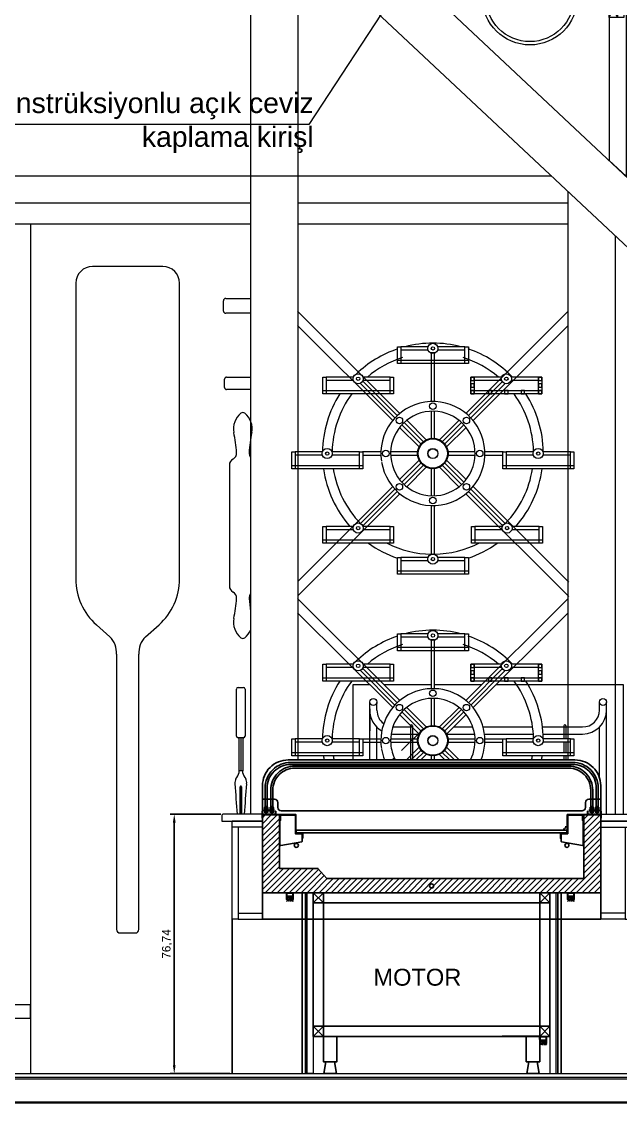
# Model space of a CAD drawing. Header units: millimetres. Extents: x 54215 to 67697, y 23496 to 56611.
# Drawn here: x 56913.7 to 57090.7, y 37470.5 to 37790.2 of the extents above; entities that cross this region are included whole.
import ezdxf

# ---------------------------------------------------------------- set-up
doc = ezdxf.new("R2010")
doc.units = ezdxf.units.MM
doc.linetypes.add('CENTER', pattern=[2, 1.25, -0.25, 0.25, -0.25])
doc.linetypes.add('DASHED', pattern=[19.05, 12.7, -6.35])
doc.layers.add('0 rölöve', color=7, linetype='Continuous', true_color=0xf1380e)
for name, color, linetype, lineweight in [('b_görünüş', 44, 'Continuous', 25), ('Layer1', 7, 'Continuous', 35), ('no3_ahsap gorunus on ince', 32, 'Continuous', 13), ('no3_duvar kaplama', 8, 'Continuous', 0), ('no3_duvar mevcut', 4, 'Continuous', 35), ('no3_döşeme kaplama', 8, 'Continuous', 0), ('no3_döşeme kaplama trimli', 8, 'Continuous', 0), ('no3_kutu profil gorunus', 8, 'Continuous', 0), ('no3_kutuprofil kesit', 74, 'Continuous', 18), ('no3_mermer kesit', 21, 'Continuous', 20), ('no3_paslanmaz gorunus on', 163, 'Continuous', 15), ('no3_tefriş arka ince', 65, 'Continuous', 13), ('no3_yazı duvar', 152, 'Continuous', 0), ('no3_ölçü detay', 252, 'Continuous', 0), ('çizgi', 7, 'Continuous', 30)]:
    doc.layers.add(name, color=color, linetype=linetype, lineweight=lineweight)
doc.layers.add('no3_ahsap kesit on', color=7, linetype='Continuous', lineweight=20, true_color=0xfca103)
doc.layers.add('no3_tefriş ön ince', color=7, linetype='Continuous', lineweight=18, true_color=0x8c1aff)
doc.styles.get("Standard").update_dxf_attribs({"font": 'arial.ttf'})
doc.dimstyles.new('ISO-25', dxfattribs={"dimtxt": 2.5, "dimasz": 2.5, "dimexe": 1.25, "dimexo": 0.625, "dimtad": 1, "dimtxsty": 'Standard', "dimcen": 2.5, "dimadec": 0, "dimazin": 0, "dimtfac": 1, "dimtmove": 0, "dimatfit": 3, "dimfxl": 1, "dimarcsym": 0})
pattern_1 = [(45, (30786.46157, -13411.90448), (0.0561266008, -0.0561266008), [])]

# ---------------------------------------------------------------- blocks, each defined once
blk = doc.blocks.new('MAKARA ON')
at = {"color": 4}
for p, q in [((-0.3, 0), (0.3, 0)), ((-0.5, -0.7), (-0.5, -0.2)), ((-0.5, -1.45), (-0.5, -1.2)), ((-0.4, -1.45), (-0.5, -1.45)), ((-0.4, -0.78), (-0.4, -0.2)), ((-0.4, -1.45), (-0.4, -1.13)), ((-0.3, -0.1), (0.3, -0.1)), ((0.4, -0.2), (0.4, -0.78)), ((0.4, -1.13), (0.4, -1.45)), ((0.5, -1.45), (0.4, -1.45)), ((0.5, -0.2), (0.5, -0.78)), ((0.5, -1.13), (0.5, -1.45))]:
    blk.add_line(p, q, dxfattribs=at)
at = {"color": 9, "linetype": 'CENTER', "ltscale": 0.2}
blk.add_line((-0.61, -0.95), (0.65, -0.95), dxfattribs=at)
at = {"color": 4}
for centre, radius, start, end in [((-0.3, -0.2), 0.2, 90, 180), ((-0.3, -0.2), 0.1, 90, 180), ((0.3, -0.2), 0.2, 0, 90), ((0.3, -0.2), 0.1, 0, 90)]:
    blk.add_arc(centre, radius, start, end, dxfattribs=at)
at = {"layer": 'Layer1', "color": 3}
for p, q in [((-0.55, -0.7), (-0.55, -1.2)), ((-0.5, -0.7), (-0.55, -0.7)), ((-0.5, -1.2), (-0.55, -1.2)), ((-0.5, -0.7), (-0.5, -1.2)), ((-0.3, -0.78), (-0.5, -0.78)), ((-0.3, -1.13), (-0.5, -1.13)), ((-0.3, -1.68), (-0.3, -0.23)), ((-0.3, -0.23), (-0.18, -0.23)), ((-0.18, -1.68), (-0.3, -1.68)), ((-0.18, -0.23), (-0.18, -1.68)), ((0.18, -0.23), (0.18, -1.68)), ((0.18, -0.23), (0.3, -0.23)), ((0.3, -1.68), (0.18, -1.68)), ((0.3, -0.23), (0.3, -1.68)), ((0.3, -0.78), (0.55, -0.78)), ((0.3, -1.13), (0.55, -1.13)), ((0.55, -0.78), (0.55, -1.13))]:
    blk.add_line(p, q, dxfattribs=at)
for centre, start, end in [((0, -0.21), 186.0256, 353.9744), ((0, -1.69), 6.0256, 173.9744)]:
    blk.add_arc(centre, 0.181, start, end, dxfattribs=at)
blk = doc.blocks.new('LED')
h = blk.add_hatch()
h.set_pattern_fill('ANSI31', color=256, scale=0.025, angle=90, style=0)
h.set_pattern_definition(pattern_1)
h.paths.add_polyline_path([(29349.7, -13311.88), (29349.7, -13313.23), (29349.55, -13313.23), (29349.55, -13313.38), (29349.7, -13313.38), (29349.7, -13313.58), (29349.55, -13313.58), (29349.55, -13313.73), (29349.85, -13313.73), (29349.85, -13311.73), (29347.85, -13311.73), (29347.85, -13313.73), (29348.15, -13313.73), (29348.15, -13313.58), (29348, -13313.58), (29348, -13313.38), (29348.15, -13313.38), (29348.15, -13313.23), (29348, -13313.23), (29348, -13311.88)])
h = blk.add_hatch()
h.set_pattern_fill('ANSI31', color=256, scale=0.025, angle=90, style=0)
h.set_pattern_definition(pattern_1)
h.paths.add_polyline_path([(29349.7, -13312.78), (29348, -13312.78), (29348, -13312.93), (29349.7, -13312.93)])
h = blk.add_hatch(color=256)
h.paths.add_polyline_path([(29348.25, -13312.93), (29348.25, -13313.13), (29349.45, -13313.13), (29349.45, -13312.93)])
h.paths.add_polyline_path([(29348.55, -13313.13), (29348.55, -13313.33), (29348.85, -13313.33), (29349.15, -13313.33), (29349.15, -13313.13)])
for p, q in [((29348.59, -13313.4), (29347.89, -13314.3)), ((29348.25, -13313.13), (29349.45, -13313.13)), ((29348.91, -13313.43), (29349.26, -13314.3)), ((29349, -13313.41), (29349.81, -13314.3))]:
    blk.add_line(p, q)
at = {"ltscale": 0.5}
blk.add_line((29348.77, -13313.4), (29348.53, -13314.3), dxfattribs=at)
blk.add_lwpolyline([(29348.15, -13313.58), (29348.15, -13313.73), (29347.85, -13313.73), (29347.85, -13311.73), (29349.85, -13311.73), (29349.85, -13313.73), (29349.55, -13313.73), (29349.55, -13313.58), (29349.7, -13313.58), (29349.7, -13313.38), (29349.55, -13313.38), (29349.55, -13313.23), (29349.7, -13313.23), (29349.7, -13312.93), (29348, -13312.93), (29348, -13313.23), (29348.15, -13313.23), (29348.15, -13313.38), (29348, -13313.38), (29348, -13313.58), (29348.15, -13313.58), (29348.15, -13313.58), (29348, -13313.58), (29348, -13313.38), (29348.15, -13313.38), (29348.15, -13313.23), (29348, -13313.23), (29348, -13312.93), (29348, -13312.78), (29349.7, -13312.78), (29349.7, -13312.93), (29349.7, -13311.88), (29348, -13311.88), (29348, -13312.78)])
blk = doc.blocks.new('ÜS TÜNEL SAÇ')
at = {"color": 6}
blk.add_lwpolyline([(4796.8, 2742.7), (4795.8, 2742.7), (4794.8, 2740.7), (4794.8, 2670.7), (4795.2, 2670.1, 0.331794), (4797.3, 2669), (4859.6, 2679.9, 0.228859), (4860.3, 2681.5), (4860.3, 2701.7, 0.414214), (4858.3, 2703.7), (4840.8, 2703.7), (4840.8, 2756.7)], format="xyb", dxfattribs=at)
at = {"layer": 'çizgi', "color": 6, "lineweight": 25}
blk.add_lwpolyline([(4840.8, 2756.7, 0.414214), (4838.8, 2758.7), (4798.8, 2758.7, 0.414214), (4796.8, 2756.7), (4796.8, 2742.7)], format="xyb", dxfattribs=at)
blk = doc.blocks.new('usddddsgrt')
at = {"ltscale": 0.5}
h = blk.add_hatch(dxfattribs=at)
h.set_pattern_fill('ANSI31', color=3, scale=10)
h.set_pattern_definition([(45, (2442.3023, 4536.3992), (-0.8838835, 0.8838835), [])])
h.paths.add_polyline_path([(1679.46, 4607.09), (1579.46, 4607.09), (1579.46, 4630.09), (1584.46, 4630.09), (1584.46, 4614.29), (1595.86, 4614.29), (1598.46, 4611.29), (1674.46, 4611.29), (1674.46, 4630.09), (1679.46, 4630.09)])
at = {"color": 4, "ltscale": 0.5}
for p, q in [((1580.29, 4632.55), (1580.79, 4632.55)), ((1678.24, 4632.55), (1678.74, 4632.55))]:
    blk.add_line(p, q, dxfattribs=at)
for p, q in [((1591.16, 4607.09), (1591.16, 4553.55)), ((1592.16, 4607.09), (1592.16, 4553.55)), ((1666.26, 4607.09), (1666.76, 4607.09)), ((1666.76, 4607.09), (1666.76, 4553.55)), ((1667.76, 4607.09), (1667.76, 4553.55))]:
    blk.add_line(p, q)
at = {"ltscale": 0.5}
for p, q in [((1597.46, 4607.09), (1594.46, 4604.09)), ((1594.46, 4607.09), (1597.46, 4604.09)), ((1659.46, 4607.09), (1599.46, 4607.09)), ((1659.46, 4607.09), (1599.46, 4607.09)), ((1661.46, 4607.09), (1664.46, 4604.09)), ((1664.46, 4607.09), (1661.46, 4604.09)), ((1597.46, 4564.55), (1594.46, 4567.55)), ((1594.46, 4564.55), (1597.46, 4567.55)), ((1661.46, 4564.55), (1664.46, 4567.55)), ((1664.46, 4564.55), (1661.46, 4567.55)), ((1659.46, 4564.55), (1599.46, 4564.55))]:
    blk.add_line(p, q, dxfattribs=at)
at = {"color": 4, "ltscale": 0.5}
for points in [[(1597.44, 4599.25), (1579.46, 4599.25), (1579.46, 4638.77, -0.414214), (1587.06, 4646.37), (1671.86, 4646.37, -0.414214), (1679.46, 4638.77), (1679.46, 4599.25), (1597.44, 4599.25)], [(1580.84, 4638.05, -0.414214), (1587.84, 4645.05), (1671.14, 4645.05, -0.414214), (1678.14, 4638.05), (1678.14, 4632.55), (1678.74, 4632.55), (1678.74, 4638.05, 0.414214), (1671.14, 4645.65), (1587.84, 4645.65, 0.414214), (1580.24, 4638.05)], [(1679.46, 4634.75), (1675.94, 4634.75, 0.414214), (1674.94, 4633.75), (1674.94, 4632.29, -0.414214), (1673.94, 4631.29), (1584.98, 4631.29, -0.414214), (1583.98, 4632.29), (1583.98, 4633.75, 0.414214), (1582.98, 4634.75), (1579.46, 4634.75)]]:
    blk.add_lwpolyline(points, format="xyb", dxfattribs=at)
blk.add_lwpolyline([(1677.1, 4632.55), (1676.5, 4632.55), (1676.5, 4637.45, 0.414214), (1670, 4643.95), (1588.98, 4643.95, 0.414214), (1582.48, 4637.45), (1582.48, 4632.55), (1581.88, 4632.55), (1581.88, 4637.45, -0.414214), (1588.98, 4644.55), (1670, 4644.55, -0.414214), (1677.1, 4637.45)], format="xyb", close=True, dxfattribs=at)
blk.add_lwpolyline([(1580.24, 4638.05), (1580.24, 4632.55), (1580.84, 4632.55), (1580.84, 4638.05)], dxfattribs=at)
at = {"color": 1, "ltscale": 0.5}
for points in [[(1583.36, 4631.19), (1583.36, 4630.19), (1579.36, 4630.19), (1579.36, 4631.19), (1579.46, 4631.19), (1579.46, 4630.29), (1583.26, 4630.29), (1583.26, 4631.19)], [(1675.56, 4631.19), (1675.56, 4630.19), (1679.56, 4630.19), (1679.56, 4631.19), (1679.46, 4631.19), (1679.46, 4630.29), (1675.66, 4630.29), (1675.66, 4631.19)]]:
    blk.add_lwpolyline(points, close=True, dxfattribs=at)
at = {"color": 1}
for points in [[(1584.46, 4629.09), (1584.46, 4630.09), (1579.46, 4630.09), (1579.46, 4629.09), (1579.36, 4629.09), (1579.36, 4630.19), (1584.56, 4630.19), (1584.56, 4629.09)], [(1674.46, 4629.09), (1674.46, 4630.09), (1679.46, 4630.09), (1679.46, 4629.09), (1679.56, 4629.09), (1679.56, 4630.19), (1674.36, 4630.19), (1674.36, 4629.09)]]:
    blk.add_lwpolyline(points, close=True, dxfattribs=at)
blk.add_lwpolyline([(1679.46, 4630.09), (1674.46, 4630.09), (1674.46, 4611.29), (1598.46, 4611.29), (1595.86, 4614.29), (1584.46, 4614.29), (1584.46, 4630.09), (1579.46, 4630.09), (1579.46, 4607.09), (1679.46, 4607.09)], close=True)
at = {"color": 1, "ltscale": 0.5}
for points in [[(1584.56, 4630.19), (1584.56, 4629.19), (1584.71, 4629.19), (1584.71, 4630.04), (1589.21, 4630.04), (1589.21, 4624.54), (1591.21, 4624.54), (1591.21, 4623.19), (1591.36, 4623.19), (1591.36, 4624.69), (1589.36, 4624.69), (1589.36, 4630.19), (1584.56, 4630.19), (1584.56, 4630.04)], [(1674.36, 4630.19), (1674.36, 4629.19), (1674.21, 4629.19), (1674.21, 4630.04), (1669.71, 4630.04), (1669.71, 4624.54), (1667.71, 4624.54), (1667.71, 4623.19), (1667.56, 4623.19), (1667.56, 4624.69), (1669.56, 4624.69), (1669.56, 4630.19), (1674.36, 4630.19), (1674.36, 4630.04)]]:
    blk.add_lwpolyline(points, dxfattribs=at)
at = {"color": 4, "ltscale": 0.5}
blk.add_lwpolyline([(1669.46, 4624.79), (1589.46, 4624.79), (1589.46, 4625.59), (1669.46, 4625.59)], close=True, dxfattribs=at)
at = {"ltscale": 0.5}
for points in [[(1664.46, 4607.09), (1594.46, 4607.09), (1594.46, 4564.55), (1664.46, 4564.55)], [(1597.46, 4604.09), (1594.46, 4604.09), (1594.46, 4607.09), (1597.46, 4607.09)], [(1661.46, 4604.09), (1664.46, 4604.09), (1664.46, 4607.09), (1661.46, 4607.09)], [(1661.46, 4604.09), (1597.46, 4604.09), (1597.46, 4567.55), (1661.46, 4567.55)], [(1597.46, 4567.55), (1594.46, 4567.55), (1594.46, 4564.55), (1597.46, 4564.55)], [(1661.46, 4567.55), (1664.46, 4567.55), (1664.46, 4564.55), (1661.46, 4564.55)]]:
    blk.add_lwpolyline(points, close=True, dxfattribs=at)
for points in [[(1661.46, 4607.09), (1661.46, 4567.55), (1597.46, 4567.55), (1597.46, 4607.09)], [(1601.31, 4553.55), (1597.64, 4553.55), (1598.22, 4557.05), (1600.72, 4557.05), (1601.31, 4553.55), (1600.72, 4557.05), (1601.47, 4557.05), (1601.47, 4564.55), (1597.47, 4564.55), (1597.47, 4557.05), (1598.22, 4557.05)], [(1657.62, 4553.55), (1661.29, 4553.55), (1660.7, 4557.05), (1658.2, 4557.05), (1657.62, 4553.55), (1658.2, 4557.05), (1657.45, 4557.05), (1657.45, 4564.55), (1661.45, 4564.55), (1661.45, 4557.05), (1660.7, 4557.05)]]:
    blk.add_lwpolyline(points, dxfattribs=at)
at = {"color": 4, "ltscale": 0.5}
for centre in [(1589.46, 4621.09), (1669.46, 4621.09), (1629.46, 4609.09)]:
    blk.add_circle(centre, 0.6, dxfattribs=at)
at = {"layer": 'no3_ahsap kesit on', "ltscale": 0.5}
for p, q in [((1579.46, 4628.29), (1570.46, 4628.29)), ((1679.46, 4628.29), (1688.46, 4628.29)), ((1579.46, 4626.49), (1570.46, 4626.49)), ((1679.46, 4626.49), (1688.46, 4626.49)), ((1572.26, 4601.05), (1579.46, 4601.05)), ((1572.26, 4599.25), (1579.46, 4599.25)), ((1686.66, 4601.05), (1679.46, 4601.05)), ((1686.66, 4599.25), (1679.46, 4599.25))]:
    blk.add_line(p, q, dxfattribs=at)
for points in [[(1572.26, 4626.49), (1572.26, 4599.25), (1570.46, 4599.25), (1570.46, 4628.29)], [(1686.66, 4626.49), (1686.66, 4599.25), (1688.46, 4599.25), (1688.46, 4628.29)]]:
    blk.add_lwpolyline(points, dxfattribs=at)
for points in [[(1594.47, 4553.55), (1592.67, 4553.55), (1592.66, 4607.09), (1594.46, 4607.09)], [(1664.45, 4553.55), (1666.25, 4553.55), (1666.26, 4607.09), (1664.46, 4607.09)]]:
    blk.add_lwpolyline(points, close=True, dxfattribs=at)
at = {"layer": 'no3_mermer kesit'}
for p, q in [((1567.46, 4629.99), (1567.76, 4630.29)), ((1579.36, 4630.29), (1567.76, 4630.29)), ((1679.56, 4630.29), (1691.16, 4630.29)), ((1691.46, 4629.99), (1691.16, 4630.29)), ((1567.46, 4629.99), (1567.46, 4628.29)), ((1567.46, 4628.29), (1579.46, 4628.29)), ((1691.46, 4628.29), (1679.46, 4628.29)), ((1691.46, 4629.99), (1691.46, 4628.29))]:
    blk.add_line(p, q, dxfattribs=at)
at = {"layer": 'çizgi'}
for p, q in [((1661.46, 4564.55), (1650.35, 4564.55)), ((1661.45, 4563.89), (1661.45, 4564.75)), ((1661.46, 4563.69), (1661.46, 4564.55))]:
    blk.add_line(p, q, dxfattribs=at)
at = {"extrusion": (0, 0, -1), "zscale": -1}
for name, p in [('MAKARA ON', (-1580.54, 4632.4)), ('MAKARA ON', (-1582.18, 4632.4)), ('LED', (-31019.49, 17918.82)), ('LED', (-31011.31, 17876.28))]:
    blk.add_blockref(name, p, dxfattribs=at)
at = {"color": 0, "xscale": 0.1, "yscale": 0.1, "zscale": 0.1}
blk.add_blockref('ÜS TÜNEL SAÇ', (1105.13, 4354.17), dxfattribs=at)
at = {"color": 0, "extrusion": (0, 0, -1), "xscale": 0.1, "yscale": 0.1, "zscale": -0.1}
blk.add_blockref('ÜS TÜNEL SAÇ', (-2153.8, 4354.17), dxfattribs=at)
for p in [(1676.8, 4632.4), (1678.44, 4632.4)]:
    blk.add_blockref('MAKARA ON', p)
at = {"color": 2, "extrusion": (0, 0, -1), "zscale": -1}
blk.add_blockref('LED', (-30936.4, 17918.82), dxfattribs=at)
at = {"ltscale": 0.5, "insert": (1638.25, 4584.58), "char_height": 5, "attachment_point": 3}
blk.add_mtext_dynamic_manual_height_columns('MOTOR', width=19.9164, gutter_width=1, heights=[0], dxfattribs=at)
blk = doc.blocks.new('sedirriririrust')
at = {"layer": 'no3_döşeme kaplama'}
h = blk.add_hatch(dxfattribs=at)
h.set_pattern_fill('GOST_GROUND', color=256, scale=0.1, angle=-45)
h.set_pattern_definition([(360, (52981.254, 27165.487), (1, -1), [2]), (360, (52981.4662, 27165.2749), (1, -1), [2]), (360, (52981.6783, 27165.0627), (1, -1), [2])])
edge = h.paths.add_edge_path()
edge.add_arc((56118.56, 28443.87), 2, 270, 360)
edge.add_line((56120.56, 28443.87), (56120.56, 28451.33))
edge.add_arc((56115.57, 28451.06), 5, 3.0283, 72.8571)
edge.add_arc((56083.49, 28186.31), 271.61, 82.9031, 94.7162)
edge.add_line((56061.16, 28457), (56061.64, 28450.37))
edge.add_line((56061.64, 28450.37), (56069.16, 28450.37))
edge.add_line((56069.16, 28450.37), (56115.56, 28450.37))
edge.add_line((56115.56, 28450.37), (56115.56, 28441.87))
edge.add_line((56115.56, 28441.87), (56118.56, 28441.87))
at = {"layer": 'no3_döşeme kaplama trimli'}
h = blk.add_hatch(dxfattribs=at)
h.set_pattern_fill('GOST_GROUND', color=256, scale=0.2)
h.set_pattern_definition([(45, (57360.81, 25369.8222), (2.8284271, -2e-16), [4]), (45, (57361.41, 25369.8222), (2.8284271, -2e-16), [4]), (45, (57362.01, 25369.8222), (2.8284271, -2e-16), [4])])
edge = h.paths.add_edge_path()
edge.add_arc((56059.43, 28497.68), 5, 20.1712, 90)
edge.add_line((56059.43, 28502.68), (56046.59, 28502.68))
edge.add_line((56046.59, 28502.68), (56046.59, 28497.98))
edge.add_line((56046.59, 28497.98), (56056.9, 28497.98))
edge.add_line((56056.9, 28497.98), (56061.11, 28457.68))
edge.add_line((56061.11, 28457.68), (56068.43, 28457.68))
edge.add_arc((55933.22, 28464.81), 135.4, 356.9822, 374.8039)
at = {"layer": 'b_görünüş'}
blk.add_line((56059.43, 28502.68), (56046.59, 28502.68), dxfattribs=at)
for centre, radius, start, end in [((56059.43, 28497.68), 5, 20.1712, 90), ((55938.62, 28465.8), 129.93, 357.5869, 14.9911), ((56065, 28460.7), 3.45, 283.571, 353.8442)]:
    blk.add_arc(centre, radius, start, end, dxfattribs=at)
at = {"layer": 'no3_ahsap gorunus on ince'}
for p, q in [((56120.56, 28443.87), (56120.56, 28451.33)), ((56046.59, 28441.87), (56118.56, 28441.87))]:
    blk.add_line(p, q, dxfattribs=at)
for centre, radius, start, end in [((56082.83, 28154.6), 303.18, 83.5198, 94.0994), ((56115.57, 28451.06), 5, 3.0283, 72.8571), ((56118.56, 28443.87), 2, 270, 0)]:
    blk.add_arc(centre, radius, start, end, dxfattribs=at)
at = {"layer": 'no3_ahsap kesit on'}
for p, q in [((56046.59, 28497.98), (56046.59, 28502.68)), ((56056.9, 28497.98), (56046.59, 28497.98)), ((56046.59, 28497.98), (56046.59, 28441.87)), ((56061.64, 28450.37), (56056.9, 28497.98)), ((56057.03, 28496.18), (56046.59, 28496.18)), ((56048.39, 28496.18), (56048.39, 28441.87)), ((56059.83, 28450.37), (56055.23, 28496.18)), ((56056.27, 28485.78), (56048.39, 28485.78)), ((56056.45, 28483.98), (56048.39, 28483.98)), ((56115.56, 28450.37), (56048.39, 28450.37)), ((56115.56, 28448.57), (56048.39, 28448.57)), ((56061.16, 28450.56), (56060.96, 28450.56)), ((56113.76, 28441.87), (56113.76, 28448.57)), ((56115.56, 28441.87), (56115.56, 28450.37)), ((56113.76, 28443.67), (56048.39, 28443.67))]:
    blk.add_line(p, q, dxfattribs=at)
at = {"layer": 'no3_duvar kaplama', "linetype": 'DASHED'}
blk.add_line((56120.56, 28443.87), (56120.56, 28451.33), dxfattribs=at)
for centre, radius, start, end in [((56082.83, 28154.6), 303.18, 83.5198, 94.0994), ((56115.57, 28451.06), 5, 3.0283, 72.8571), ((56118.56, 28443.87), 2, 270, 0)]:
    blk.add_arc(centre, radius, start, end, dxfattribs=at)
at = {"layer": 'no3_kutuprofil kesit'}
blk.add_line((56068.56, 28450.56), (56068.76, 28450.56), dxfattribs=at)
blk = doc.blocks.new('konstrüksiyonlu sedir')
at = {"layer": 'no3_ahsap gorunus on ince'}
for p, q in [((56109.95, 28436.85), (56109.6, 28436.5)), ((56109.6, 28436.5), (56109.6, 28435.5)), ((56109.6, 28435.5), (56109.95, 28435.15)), ((56109.6, 28419.12), (56109.95, 28419.47)), ((56109.6, 28418.12), (56109.6, 28419.12)), ((56109.95, 28417.77), (56109.6, 28418.12))]:
    blk.add_line(p, q, dxfattribs=at)
for points in [[(56109.95, 28417.77), (56109.95, 28412.77), (56108.15, 28412.77), (56108.15, 28441.85), (56109.95, 28441.85), (56109.95, 28436.85)], [(56109.95, 28435.15), (56109.95, 28419.47)]]:
    blk.add_lwpolyline(points, dxfattribs=at)
at = {"layer": 'no3_duvar kaplama'}
for p, q in [((56109.95, 28436.85), (56109.95, 28435.15)), ((56109.95, 28419.47), (56109.95, 28417.77))]:
    blk.add_line(p, q, dxfattribs=at)
at = {"layer": 'no3_kutu profil gorunus'}
for p, q in [((56009.61, 28537.46), (56036.15, 28537.46)), ((56009.61, 28537.16), (56035.85, 28537.16)), ((56011.11, 28535.66), (56034.35, 28535.66)), ((56034.85, 28516.2), (56014.89, 28536.16)), ((56034.85, 28520.44), (56019.14, 28536.16)), ((56034.35, 28535.66), (56034.35, 28504.18)), ((56035.85, 28504.18), (56035.85, 28537.16)), ((56036.15, 28502.68), (56036.15, 28537.46)), ((56036.15, 28497.68), (56036.15, 28441.85)), ((56034.35, 28496.18), (56034.35, 28443.35)), ((56035.85, 28496.18), (56035.85, 28443.35)), ((56039.85, 28439.85), (56103.15, 28439.85)), ((56071.5, 28439.85), (56071.5, 28437.85)), ((56039.85, 28437.85), (56103.15, 28437.85)), ((56105.65, 28370.47), (56110.65, 28365.78))]:
    blk.add_line(p, q, dxfattribs=at)
blk.add_lwpolyline([(56004.61, 28541.16), (56035.85, 28541.16, -0.414214), (56039.85, 28537.16), (56039.85, 28441.85), (56110.65, 28441.85), (56110.65, 28441.85), (56110.65, 28365.78)], format="xyb", dxfattribs=at)
at = {"layer": 'no3_kutu profil gorunus', "linetype": 'DASHED'}
blk.add_lwpolyline([(56004.61, 28536.16), (56034.85, 28536.16), (56034.85, 28436.85), (56039.85, 28436.85)], dxfattribs=at)
at = {"layer": 'no3_kutu profil gorunus'}
blk.add_lwpolyline([(56039.85, 28436.85), (56103.15, 28436.85), (56105.65, 28436.85), (56105.65, 28370.47)], dxfattribs=at)
at = {"layer": 'no3_kutuprofil kesit'}
for p, q in [((56004.61, 28536.16), (56004.61, 28541.16)), ((56009.61, 28536.16), (56004.61, 28541.16)), ((56004.61, 28536.16), (56009.61, 28541.16)), ((56009.61, 28535.66), (56011.11, 28537.16)), ((56011.11, 28535.66), (56009.61, 28537.16)), ((56034.35, 28502.68), (56035.85, 28504.18)), ((56035.85, 28502.68), (56034.35, 28504.18)), ((56039.85, 28497.68), (56034.85, 28502.68)), ((56034.85, 28497.68), (56039.85, 28502.68)), ((56034.35, 28497.68), (56035.85, 28496.18)), ((56035.85, 28497.68), (56034.35, 28496.18)), ((56034.35, 28443.35), (56035.85, 28441.85)), ((56035.85, 28443.35), (56034.35, 28441.85)), ((56034.85, 28436.85), (56034.85, 28441.85)), ((56039.85, 28436.85), (56034.85, 28441.85)), ((56034.85, 28436.85), (56039.85, 28441.85)), ((56108.15, 28436.85), (56103.15, 28441.85)), ((56103.15, 28436.85), (56108.15, 28441.85)), ((56108.15, 28412.78), (56105.65, 28417.78)), ((56105.65, 28412.78), (56108.15, 28417.78))]:
    blk.add_line(p, q, dxfattribs=at)
for points in [[(56004.61, 28541.16), (56009.61, 28541.16), (56009.61, 28536.16), (56004.61, 28536.16)], [(56009.61, 28535.66), (56011.11, 28535.66), (56011.11, 28537.16), (56009.61, 28537.16)], [(56034.35, 28502.68), (56035.85, 28502.68), (56035.85, 28504.18), (56034.35, 28504.18)], [(56034.85, 28502.68), (56039.85, 28502.68), (56039.85, 28497.68), (56034.85, 28497.68)], [(56034.35, 28497.68), (56035.85, 28497.68), (56035.85, 28496.18), (56034.35, 28496.18)], [(56034.35, 28443.35), (56035.85, 28443.35), (56035.85, 28441.85), (56034.35, 28441.85)], [(56034.85, 28441.85), (56039.85, 28441.85), (56039.85, 28436.85), (56034.85, 28436.85)], [(56103.15, 28441.85), (56108.15, 28441.85), (56108.15, 28436.85), (56103.15, 28436.85)], [(56105.65, 28417.78), (56108.15, 28417.78), (56108.15, 28412.78), (56105.65, 28412.78)]]:
    blk.add_lwpolyline(points, close=True, dxfattribs=at)
for centre in [(56009.76, 28537.61), (56014.76, 28537.61), (56019.76, 28537.61), (56024.76, 28537.61), (56029.76, 28537.61), (56034.76, 28537.61), (56036.3, 28533.85), (56036.3, 28528.85), (56036.3, 28523.85), (56036.3, 28518.85), (56036.3, 28513.85), (56036.3, 28508.85), (56036.3, 28503.85), (56036.3, 28492.68), (56036.3, 28487.68), (56036.3, 28482.68), (56036.3, 28477.68), (56036.3, 28472.68), (56036.3, 28467.68), (56036.3, 28462.68), (56036.3, 28457.68), (56036.3, 28452.68), (56036.3, 28447.68), (56036.3, 28442.68)]:
    blk.add_circle(centre, 0.15, dxfattribs=at)
at = {"layer": 'no3_paslanmaz gorunus on'}
for radius in [14, 13]:
    blk.add_circle((56082.21, 28418.63), radius, dxfattribs=at)
at = {"layer": 'no3_tefriş ön ince'}
for p, q in [((56012.3, 28541.16), (56008.95, 28556.02)), ((56008.95, 28556.02), (56031.51, 28556.02)), ((56028.16, 28541.16), (56031.51, 28556.02))]:
    blk.add_line(p, q, dxfattribs=at)
blk.add_blockref('sedirriririrust', (-6.74, -0.01))
blk = doc.blocks.new('*D408')
at = {"color": 0, "lineweight": -2, "transparency": 16777216}
for p, q in [((56972.59, 37555.71), (56957.56, 37555.71)), ((56958.81, 37553.21), (56958.81, 37481.47)), ((56975.29, 37478.97), (56957.56, 37478.97))]:
    blk.add_line(p, q, dxfattribs=at)
at = {"color": 0, "transparency": 16777216}
for points in [[(56958.4, 37553.21), (56959.23, 37553.21), (56958.81, 37555.71)], [(56958.4, 37481.47), (56959.23, 37481.47), (56958.81, 37478.97)]]:
    blk.add_solid(points, dxfattribs=at)
at = {"layer": 'Defpoints', "color": 0, "transparency": 16777216}
for p in [(56973.22, 37555.71), (56958.81, 37478.97), (56975.92, 37478.97)]:
    blk.add_point(p, dxfattribs=at)
at = {"color": 0, "transparency": 16777216, "insert": (56956.69, 37517.34), "char_height": 2.5, "attachment_point": 5, "rotation": 90}
blk.add_mtext('76,74', dxfattribs=at)
blk = doc.blocks.new('qwethnffh')
at = {"layer": 'no3_kutu profil gorunus', "lineweight": 0}
for p, q in [((56043.76, 24141.51), (56013.54, 24171.72)), ((56063.29, 24141.51), (56093.51, 24171.72)), ((56041.64, 24139.38), (56013.54, 24167.48)), ((56065.41, 24139.38), (56093.51, 24167.48)), ((56052.11, 24161.23), (56044.04, 24161.23)), ((56063.01, 24161.23), (56054.94, 24161.23)), ((56052.11, 24160.23), (56044.04, 24160.23)), ((56054, 24159.4), (56053.04, 24159.4)), ((56053.04, 24159.4), (56053.04, 24145)), ((56054, 24145), (56054, 24159.4)), ((56054, 24159.4), (56054, 24159.4)), ((56063.01, 24160.23), (56054.94, 24160.23)), ((56030.01, 24152.25), (56021.94, 24152.25)), ((56030.01, 24151.25), (56021.94, 24151.25)), ((56042.99, 24140.83), (56032.8, 24151.02)), ((56040.91, 24152.25), (56032.84, 24152.25)), ((56040.91, 24151.25), (56032.84, 24151.25)), ((56074.25, 24151.02), (56064.06, 24140.83)), ((56065.76, 24152.25), (56064.76, 24152.25)), ((56064.76, 24152.25), (56064.76, 24151.25)), ((56064.76, 24151.25), (56065.76, 24151.25)), ((56065.76, 24151.25), (56065.76, 24152.25)), ((56073.84, 24152.25), (56065.76, 24152.25)), ((56073.84, 24151.25), (56065.76, 24151.25)), ((56084.74, 24152.25), (56076.67, 24152.25)), ((56084.74, 24151.25), (56076.67, 24151.25)), ((56085.74, 24152.25), (56084.74, 24152.25)), ((56084.74, 24152.25), (56084.74, 24151.25)), ((56084.74, 24151.25), (56085.74, 24151.25)), ((56085.74, 24151.25), (56085.74, 24152.25)), ((56042.31, 24140.15), (56032.13, 24150.34)), ((56074.92, 24150.34), (56064.74, 24140.15)), ((56065.76, 24150.27), (56064.76, 24150.27)), ((56064.76, 24150.27), (56064.76, 24149.27)), ((56064.76, 24149.27), (56065.76, 24149.27)), ((56065.76, 24148.25), (56064.76, 24148.25)), ((56064.76, 24148.25), (56064.76, 24147.25)), ((56065.76, 24149.27), (56065.76, 24150.27)), ((56065.76, 24147.25), (56065.76, 24148.25)), ((56070.97, 24148.25), (56069.97, 24148.25)), ((56069.97, 24148.25), (56069.97, 24147.25)), ((56070.97, 24147.25), (56070.97, 24148.25)), ((56075.75, 24148.25), (56074.75, 24148.25)), ((56074.75, 24148.25), (56074.75, 24147.25)), ((56075.75, 24147.25), (56075.75, 24148.25)), ((56080.65, 24148.25), (56079.65, 24148.25)), ((56079.65, 24148.25), (56079.65, 24147.25)), ((56080.65, 24147.25), (56080.65, 24148.25)), ((56085.74, 24150.27), (56084.74, 24150.27)), ((56084.74, 24150.27), (56084.74, 24149.27)), ((56084.74, 24149.27), (56085.74, 24149.27)), ((56085.74, 24148.25), (56084.74, 24148.25)), ((56084.74, 24148.25), (56084.74, 24147.25)), ((56085.74, 24149.27), (56085.74, 24150.27)), ((56085.74, 24147.25), (56085.74, 24148.25)), ((56064.76, 24147.25), (56065.76, 24147.25)), ((56069.97, 24147.25), (56070.97, 24147.25)), ((56074.75, 24147.25), (56075.75, 24147.25)), ((56079.65, 24147.25), (56080.65, 24147.25)), ((56084.74, 24147.25), (56085.74, 24147.25)), ((56053.04, 24142.11), (56053.04, 24133.91)), ((56054, 24133.91), (56054, 24142.11)), ((56050.15, 24132.31), (56044.35, 24138.11)), ((56050.83, 24132.99), (56045.03, 24138.79)), ((56051.58, 24133.68), (56045.8, 24139.46)), ((56055.46, 24133.68), (56061.25, 24139.46)), ((56062.02, 24138.79), (56056.22, 24132.99)), ((56062.7, 24138.11), (56056.9, 24132.31)), ((56049.46, 24131.56), (56043.68, 24137.34)), ((56057.58, 24131.56), (56063.37, 24137.34)), ((56020.88, 24130.12), (56012.81, 24130.12)), ((56020.88, 24129.12), (56012.81, 24129.12)), ((56031.78, 24130.12), (56023.71, 24130.12)), ((56031.78, 24129.12), (56023.71, 24129.12)), ((56038.15, 24130.1), (56032.71, 24130.1)), ((56032.71, 24129.14), (56038.15, 24129.14)), ((56049.05, 24130.1), (56041.03, 24130.1)), ((56041.03, 24129.14), (56049.23, 24129.14)), ((56049.23, 24130.1), (56049.05, 24130.1)), ((56049.05, 24129.14), (56049.23, 24129.14)), ((56058, 24130.1), (56057.82, 24130.1)), ((56057.82, 24129.14), (56058, 24129.14)), ((56057.91, 24129.14), (56066.02, 24129.14)), ((56066.02, 24130.1), (56058, 24130.1)), ((56074.27, 24130.1), (56068.9, 24130.1)), ((56068.9, 24129.14), (56074.27, 24129.14)), ((56083.27, 24130.12), (56075.19, 24130.12)), ((56083.27, 24129.12), (56075.19, 24129.12)), ((56094.17, 24130.12), (56086.1, 24130.12)), ((56094.17, 24129.12), (56086.1, 24129.12)), ((56049.46, 24127.68), (56043.69, 24121.9)), ((56050.15, 24126.92), (56044.35, 24121.12)), ((56050.83, 24126.24), (56045.03, 24120.44)), ((56051.58, 24125.56), (56045.81, 24119.78)), ((56053.04, 24125.32), (56053.04, 24117.12)), ((56054, 24117.12), (56054, 24125.32)), ((56055.46, 24125.56), (56061.24, 24119.78)), ((56062.02, 24120.44), (56056.22, 24126.24)), ((56062.7, 24121.12), (56056.9, 24126.92)), ((56057.58, 24127.68), (56063.36, 24121.91)), ((56041.64, 24119.85), (56013.76, 24091.97)), ((56042.31, 24119.08), (56032.13, 24108.9)), ((56074.87, 24108.95), (56064.74, 24119.08)), ((56065.41, 24119.85), (56093.73, 24091.54)), ((56043.76, 24117.73), (56013.76, 24087.73)), ((56042.99, 24118.4), (56032.79, 24108.2)), ((56063.29, 24117.73), (56093.73, 24087.29)), ((56074.15, 24108.31), (56064.06, 24118.4)), ((56053.04, 24114.24), (56053.04, 24099.84)), ((56054, 24099.84), (56054, 24114.24)), ((56030.01, 24108.08), (56021.94, 24108.08)), ((56030.01, 24107.08), (56021.94, 24107.08)), ((56032.13, 24108.9), (56032.12, 24108.9)), ((56040.91, 24108.08), (56032.84, 24108.08)), ((56040.91, 24107.08), (56032.84, 24107.08)), ((56074.05, 24108.08), (56065.97, 24108.08)), ((56074.05, 24107.08), (56065.97, 24107.08)), ((56074.24, 24108.22), (56074.15, 24108.31)), ((56074.92, 24108.9), (56074.87, 24108.95)), ((56084.95, 24108.08), (56076.87, 24108.08)), ((56084.95, 24107.08), (56076.87, 24107.08)), ((56053.04, 24099.84), (56053.04, 24099.83)), ((56053.04, 24099.83), (56054, 24099.83)), ((56054, 24099.83), (56054, 24099.84)), ((56052.11, 24098.9), (56044.04, 24098.9)), ((56052.11, 24097.9), (56044.04, 24097.9)), ((56063.01, 24098.9), (56054.94, 24098.9)), ((56063.01, 24097.9), (56054.94, 24097.9)), ((56043.76, 24056.56), (56013.54, 24086.78)), ((56063.29, 24056.56), (56093.51, 24086.78)), ((56041.64, 24054.44), (56013.54, 24082.54)), ((56065.41, 24054.44), (56093.51, 24082.54)), ((56052.11, 24076.29), (56044.04, 24076.29)), ((56052.11, 24075.29), (56044.04, 24075.29)), ((56054, 24074.46), (56053.04, 24074.46)), ((56053.04, 24074.46), (56053.04, 24060.05)), ((56054, 24060.05), (56054, 24074.46)), ((56054, 24074.46), (56054, 24074.46)), ((56063.01, 24076.29), (56054.94, 24076.29)), ((56063.01, 24075.29), (56054.94, 24075.29)), ((56030.01, 24067.31), (56021.94, 24067.31)), ((56030.01, 24066.31), (56021.94, 24066.31)), ((56042.31, 24055.21), (56032.13, 24065.39)), ((56042.99, 24055.89), (56032.8, 24066.07)), ((56040.91, 24067.31), (56032.84, 24067.31)), ((56040.91, 24066.31), (56032.84, 24066.31)), ((56074.25, 24066.08), (56064.06, 24055.89)), ((56074.92, 24065.4), (56064.74, 24055.21)), ((56065.76, 24067.31), (56064.76, 24067.31)), ((56064.76, 24067.31), (56064.76, 24066.31)), ((56064.76, 24066.31), (56065.76, 24066.31)), ((56065.76, 24065.32), (56064.76, 24065.32)), ((56064.76, 24065.32), (56064.76, 24064.32)), ((56065.76, 24066.31), (56065.76, 24067.31)), ((56073.84, 24067.31), (56065.76, 24067.31)), ((56073.84, 24066.31), (56065.76, 24066.31)), ((56065.76, 24064.32), (56065.76, 24065.32)), ((56084.74, 24067.31), (56076.67, 24067.31)), ((56084.74, 24066.31), (56076.67, 24066.31)), ((56085.74, 24067.31), (56084.74, 24067.31)), ((56084.74, 24067.31), (56084.74, 24066.31)), ((56084.74, 24066.31), (56085.74, 24066.31)), ((56085.74, 24065.32), (56084.74, 24065.32)), ((56084.74, 24065.32), (56084.74, 24064.32)), ((56085.74, 24066.31), (56085.74, 24067.31)), ((56085.74, 24064.32), (56085.74, 24065.32)), ((56064.76, 24064.32), (56065.76, 24064.32)), ((56065.76, 24063.31), (56064.76, 24063.31)), ((56064.76, 24063.31), (56064.76, 24062.31)), ((56064.76, 24062.31), (56065.76, 24062.31)), ((56065.76, 24062.31), (56065.76, 24063.31)), ((56070.97, 24063.31), (56069.97, 24063.31)), ((56069.97, 24063.31), (56069.97, 24062.31)), ((56069.97, 24062.31), (56070.97, 24062.31)), ((56070.97, 24062.31), (56070.97, 24063.31)), ((56075.75, 24063.31), (56074.75, 24063.31)), ((56074.75, 24063.31), (56074.75, 24062.31)), ((56074.75, 24062.31), (56075.75, 24062.31)), ((56075.75, 24062.31), (56075.75, 24063.31)), ((56080.65, 24063.31), (56079.65, 24063.31)), ((56079.65, 24063.31), (56079.65, 24062.31)), ((56079.65, 24062.31), (56080.65, 24062.31)), ((56080.65, 24062.31), (56080.65, 24063.31)), ((56084.74, 24064.32), (56085.74, 24064.32)), ((56085.74, 24063.31), (56084.74, 24063.31)), ((56084.74, 24063.31), (56084.74, 24062.31)), ((56084.74, 24062.31), (56085.74, 24062.31)), ((56085.74, 24062.31), (56085.74, 24063.31)), ((56053.04, 24057.17), (56053.04, 24048.97)), ((56054, 24048.97), (56054, 24057.17)), ((56049.46, 24046.62), (56043.68, 24052.4)), ((56050.15, 24047.37), (56044.35, 24053.17)), ((56050.83, 24048.05), (56045.03, 24053.85)), ((56051.58, 24048.74), (56045.8, 24054.52)), ((56055.46, 24048.74), (56061.25, 24054.52)), ((56062.02, 24053.85), (56056.22, 24048.05)), ((56062.7, 24053.17), (56056.9, 24047.37)), ((56057.58, 24046.62), (56063.37, 24052.4)), ((56050.02, 24047.5), (56044.25, 24041.73)), ((56020.88, 24045.18), (56012.81, 24045.18)), ((56020.88, 24044.18), (56012.81, 24044.18)), ((56031.78, 24045.18), (56023.71, 24045.18)), ((56031.78, 24044.18), (56023.71, 24044.18)), ((56038.15, 24045.16), (56032.71, 24045.16)), ((56032.71, 24044.2), (56038.15, 24044.2)), ((56049.05, 24045.16), (56041.03, 24045.16)), ((56041.03, 24044.2), (56049.23, 24044.2)), ((56049.46, 24042.74), (56045.7, 24038.98)), ((56049.23, 24045.16), (56049.05, 24045.16)), ((56049.05, 24044.2), (56049.23, 24044.2)), ((56057.58, 24042.74), (56061.34, 24038.98)), ((56058, 24045.16), (56057.82, 24045.16)), ((56057.82, 24044.2), (56058, 24044.2)), ((56057.91, 24044.2), (56066.02, 24044.2)), ((56066.02, 24045.16), (56058, 24045.16)), ((56074.27, 24045.16), (56068.9, 24045.16)), ((56068.9, 24044.2), (56074.27, 24044.2)), ((56083.27, 24045.18), (56075.19, 24045.18)), ((56083.27, 24044.18), (56075.19, 24044.18)), ((56094.17, 24045.18), (56086.1, 24045.18)), ((56094.17, 24044.18), (56086.1, 24044.18)), ((56042.19, 24039.67), (56041.5, 24038.98)), ((56050.15, 24041.98), (56047.15, 24038.98)), ((56050.83, 24041.3), (56048.5, 24038.98)), ((56051.58, 24040.62), (56049.95, 24038.98)), ((56053.04, 24040.38), (56053.04, 24038.98)), ((56054, 24038.98), (56054, 24040.38)), ((56055.46, 24040.62), (56057.1, 24038.98)), ((56058.54, 24038.98), (56056.22, 24041.3)), ((56059.9, 24038.98), (56056.9, 24041.98))]:
    blk.add_line(p, q, dxfattribs=at)
for points in [[(56044.04, 24161.23), (56044.04, 24156.23), (56043.04, 24156.23), (56043.04, 24161.23), (56044.04, 24161.23)], [(56064.01, 24161.23), (56064.01, 24156.23), (56063.01, 24156.23), (56063.01, 24161.23), (56064.01, 24161.23)], [(56064.01, 24156.23), (56043.04, 24156.23), (56043.04, 24157.23), (56064.01, 24157.23), (56064.01, 24156.23)], [(56021.94, 24152.25), (56021.94, 24147.25), (56020.94, 24147.25), (56020.94, 24152.25), (56021.94, 24152.25)], [(56041.91, 24152.25), (56041.91, 24147.25), (56040.91, 24147.25), (56040.91, 24152.25), (56041.91, 24152.25)], [(56065.76, 24152.25), (56065.76, 24147.25), (56064.76, 24147.25), (56064.76, 24152.25), (56065.76, 24152.25)], [(56085.74, 24152.25), (56085.74, 24147.25), (56084.74, 24147.25), (56084.74, 24152.25), (56085.74, 24152.25)], [(56041.91, 24147.25), (56020.94, 24147.25), (56020.94, 24148.25), (56041.91, 24148.25), (56041.91, 24147.25)], [(56085.74, 24147.25), (56064.76, 24147.25), (56064.76, 24148.25), (56085.74, 24148.25), (56085.74, 24147.25)], [(56012.81, 24130.12), (56012.81, 24125.12), (56011.81, 24125.12), (56011.81, 24130.12), (56012.81, 24130.12)], [(56032.78, 24130.12), (56032.78, 24125.12), (56031.78, 24125.12), (56031.78, 24130.12), (56032.78, 24130.12)], [(56075.19, 24130.12), (56075.19, 24125.12), (56074.19, 24125.12), (56074.19, 24130.12), (56075.19, 24130.12)], [(56095.17, 24130.12), (56095.17, 24125.12), (56094.17, 24125.12), (56094.17, 24130.12), (56095.17, 24130.12)], [(56032.78, 24125.12), (56011.81, 24125.12), (56011.81, 24126.12), (56032.78, 24126.12), (56032.78, 24125.12)], [(56095.17, 24125.12), (56074.19, 24125.12), (56074.19, 24126.12), (56095.17, 24126.12), (56095.17, 24125.12)], [(56021.94, 24108.08), (56021.94, 24103.08), (56020.94, 24103.08), (56020.94, 24108.08), (56021.94, 24108.08)], [(56041.91, 24108.08), (56041.91, 24103.08), (56040.91, 24103.08), (56040.91, 24108.08), (56041.91, 24108.08)], [(56065.97, 24108.08), (56065.97, 24103.08), (56064.97, 24103.08), (56064.97, 24108.08), (56065.97, 24108.08)], [(56085.95, 24108.08), (56085.95, 24103.08), (56084.95, 24103.08), (56084.95, 24108.08), (56085.95, 24108.08)], [(56041.91, 24103.08), (56020.94, 24103.08), (56020.94, 24104.08), (56041.91, 24104.08), (56041.91, 24103.08)], [(56085.95, 24103.08), (56064.97, 24103.08), (56064.97, 24104.08), (56085.95, 24104.08), (56085.95, 24103.08)], [(56044.04, 24098.9), (56044.04, 24093.9), (56043.04, 24093.9), (56043.04, 24098.9), (56044.04, 24098.9)], [(56064.01, 24098.9), (56064.01, 24093.9), (56063.01, 24093.9), (56063.01, 24098.9), (56064.01, 24098.9)], [(56064.01, 24093.9), (56043.04, 24093.9), (56043.04, 24094.9), (56064.01, 24094.9), (56064.01, 24093.9)], [(56044.04, 24076.29), (56044.04, 24071.29), (56043.04, 24071.29), (56043.04, 24076.29), (56044.04, 24076.29)], [(56064.01, 24076.29), (56064.01, 24071.29), (56063.01, 24071.29), (56063.01, 24076.29), (56064.01, 24076.29)], [(56064.01, 24071.29), (56043.04, 24071.29), (56043.04, 24072.29), (56064.01, 24072.29), (56064.01, 24071.29)], [(56021.94, 24067.31), (56021.94, 24062.31), (56020.94, 24062.31), (56020.94, 24067.31), (56021.94, 24067.31)], [(56041.91, 24067.31), (56041.91, 24062.31), (56040.91, 24062.31), (56040.91, 24067.31), (56041.91, 24067.31)], [(56065.76, 24067.31), (56065.76, 24062.31), (56064.76, 24062.31), (56064.76, 24067.31), (56065.76, 24067.31)], [(56085.74, 24067.31), (56085.74, 24062.31), (56084.74, 24062.31), (56084.74, 24067.31), (56085.74, 24067.31)], [(56041.91, 24062.31), (56020.94, 24062.31), (56020.94, 24063.31), (56041.91, 24063.31), (56041.91, 24062.31)], [(56085.74, 24062.31), (56064.76, 24062.31), (56064.76, 24063.31), (56085.74, 24063.31), (56085.74, 24062.31)], [(56012.81, 24045.18), (56012.81, 24040.18), (56011.81, 24040.18), (56011.81, 24045.18), (56012.81, 24045.18)], [(56032.78, 24045.18), (56032.78, 24040.18), (56031.78, 24040.18), (56031.78, 24045.18), (56032.78, 24045.18)], [(56075.19, 24045.18), (56075.19, 24040.18), (56074.19, 24040.18), (56074.19, 24045.18), (56075.19, 24045.18)], [(56095.17, 24045.18), (56095.17, 24040.18), (56094.17, 24040.18), (56094.17, 24045.18), (56095.17, 24045.18)], [(56032.78, 24040.18), (56011.81, 24040.18), (56011.81, 24041.18), (56032.78, 24041.18), (56032.78, 24040.18)], [(56095.17, 24040.18), (56074.19, 24040.18), (56074.19, 24041.18), (56095.17, 24041.18), (56095.17, 24040.18)]]:
    blk.add_lwpolyline(points, dxfattribs=at)
for centre, radius in [((56053.52, 24160.73), 1.5), ((56053.52, 24160.73), 0.5), ((56053.52, 24160.73), 0.5), ((56031.43, 24151.75), 1.5), ((56031.43, 24151.75), 0.5), ((56031.43, 24151.75), 0.5), ((56075.25, 24151.75), 1.5), ((56075.25, 24151.75), 0.5), ((56053.52, 24143.62), 0.96), ((56043.62, 24139.4), 0.96), ((56063.43, 24139.4), 0.96), ((56053.52, 24129.62), 4.5), ((56053.52, 24129.62), 4.32), ((56022.29, 24129.62), 1.5), ((56022.29, 24129.62), 0.5), ((56022.29, 24129.62), 0.5), ((56039.6, 24129.62), 0.96), ((56053.52, 24129.62), 1.5), ((56053.52, 24129.62), 1.44), ((56067.38, 24129.62), 0.96), ((56084.68, 24129.62), 1.5), ((56084.68, 24129.62), 0.5), ((56084.68, 24129.62), 0.5), ((56043.62, 24119.78), 0.96), ((56063.43, 24119.78), 0.96), ((56053.52, 24115.74), 0.96), ((56031.43, 24107.58), 1.5), ((56031.43, 24107.58), 0.5), ((56031.43, 24107.58), 0.5), ((56075.46, 24107.58), 1.5), ((56075.46, 24107.58), 0.5), ((56075.46, 24107.58), 0.5), ((56053.52, 24098.4), 1.5), ((56053.52, 24098.4), 0.5), ((56053.52, 24098.4), 0.5), ((56053.52, 24075.79), 1.5), ((56053.52, 24075.79), 0.5), ((56053.52, 24075.79), 0.5), ((56031.43, 24066.81), 1.5), ((56075.25, 24066.81), 1.5), ((56031.43, 24066.81), 0.5), ((56031.43, 24066.81), 0.5), ((56075.25, 24066.81), 0.5), ((56053.52, 24058.68), 0.96), ((56043.62, 24054.46), 0.96), ((56063.43, 24054.46), 0.96), ((56053.52, 24044.68), 4.5), ((56053.52, 24044.68), 4.32), ((56022.29, 24044.68), 1.5), ((56039.6, 24044.68), 0.96), ((56053.52, 24044.68), 1.5), ((56053.52, 24044.68), 1.44), ((56053.52, 24044.68), 1.44), ((56067.38, 24044.68), 0.96), ((56084.68, 24044.68), 1.5), ((56022.29, 24044.68), 0.5), ((56022.29, 24044.68), 0.5), ((56084.68, 24044.68), 0.5), ((56084.68, 24044.68), 0.5)]:
    blk.add_circle(centre, radius, dxfattribs=at)
for centre, radius, start, end in [((56053.52, 24129.62), 32.66, 108.717, 133.9544), ((56053.52, 24129.62), 32.67, 75.3988, 104.6012), ((56053.52, 24129.62), 32.66, 43.8509, 71.283), ((56053.52, 24129.62), 29.78, 107.4933, 130.5559), ((56053.52, 24129.62), 29.78, 49.4441, 72.538), ((56053.52, 24129.62), 32.66, 147.3358, 179.1229), ((56053.52, 24129.62), 29.78, 143.708, 179.0381), ((56053.52, 24129.62), 15.38, 189.4618, 188.5819), ((56053.52, 24129.62), 29.78, 1.1336, 36.292), ((56053.52, 24129.62), 32.66, 0.8771, 32.6642), ((56053.52, 24129.63), 12.5, 184.9905, 184.6082), ((56053.52, 24129.62), 32.66, 187.9184, 221.2575), ((56053.52, 24129.62), 29.78, 188.6897, 224.0489), ((56053.52, 24129.62), 29.78, 316.2348, 351.3103), ((56053.52, 24129.62), 32.66, 318.7425, 352.0816), ((56053.52, 24129.62), 32.66, 234.3423, 251.3111), ((56053.52, 24129.62), 29.78, 243.0091, 269.1568), ((56053.52, 24129.62), 29.78, 270.8432, 297.5362), ((56053.52, 24129.62), 32.66, 288.6889, 305.6577), ((56053.52, 24129.62), 29.78, 269.0766, 270.9234), ((56053.52, 24044.68), 32.66, 108.717, 133.9544), ((56053.52, 24044.68), 32.67, 75.3988, 104.6012), ((56053.52, 24044.68), 32.66, 43.8509, 71.283), ((56053.52, 24044.68), 29.78, 107.4933, 130.5559), ((56053.52, 24044.68), 29.78, 49.4441, 72.538), ((56053.52, 24044.68), 32.66, 147.3358, 179.1229), ((56053.52, 24044.68), 29.78, 143.708, 179.0381), ((56053.52, 24044.68), 29.78, 1.1336, 36.292), ((56053.52, 24044.68), 32.66, 0.8771, 32.6642), ((56053.52, 24044.68), 15.38, 338.2548, 188.5819), ((56053.52, 24044.69), 12.5, 332.8348, 184.6082), ((56053.52, 24044.69), 12.5, 184.9905, 207.1652), ((56053.52, 24044.68), 32.66, 187.9184, 190.0491), ((56053.52, 24044.68), 29.78, 188.6897, 191.0324), ((56053.52, 24044.68), 15.38, 189.4618, 201.7452), ((56053.52, 24044.68), 29.78, 348.9676, 351.3103), ((56053.52, 24044.68), 32.66, 349.9509, 352.0816)]:
    blk.add_arc(centre, radius, start, end, dxfattribs=at)
blk = doc.blocks.new('kesit11-yazi')
at = {"color": 251, "lineweight": 5}
blk.add_line((12746.34, 17614.5), (12746.34, 17618.5), dxfattribs=at)
at = {"layer": 'no3_duvar kaplama', "color": 251, "lineweight": 5}
blk.add_line((12897.32, 17863.59), (12763.49, 17863.59), dxfattribs=at)
at = {"layer": 'no3_kutuprofil kesit', "color": 251, "lineweight": 5}
for p, q in [((12746.34, 17849.43), (12746.34, 17598.09)), ((12746.34, 17618.5), (12628.67, 17618.5)), ((12628.67, 17614.5), (12746.34, 17614.5))]:
    blk.add_line(p, q, dxfattribs=at)
at = {"layer": 'no3_tefriş arka ince', "color": 251, "lineweight": 5}
for p, q in [((12785.41, 17836.92), (12764.68, 17836.92)), ((12759.68, 17831.92), (12759.68, 17744.47)), ((12790.41, 17744.47), (12790.41, 17831.92)), ((12803.35, 17823.72), (12803.35, 17826.78)), ((12804.02, 17827.45), (12811.38, 17827.45)), ((12811.38, 17823.04), (12804.02, 17823.04)), ((12804.24, 17804.16), (12811.38, 17804.16)), ((12803.68, 17801.05), (12803.68, 17803.6)), ((12811.38, 17800.49), (12804.24, 17800.49)), ((12805.12, 17778.14), (12805.12, 17742.38)), ((12765.78, 17730.87), (12769.75, 17727.32)), ((12780.33, 17727.32), (12784.31, 17730.87)), ((12771.77, 17722.21), (12771.77, 17640.72)), ((12778.32, 17640.72), (12778.32, 17722.21)), ((12807.21, 17697.99), (12807.21, 17711.88)), ((12807.71, 17712.38), (12809.28, 17712.38)), ((12809.78, 17711.88), (12809.78, 17697.99)), ((12809.28, 17697.49), (12807.71, 17697.49)), ((12807.9, 17697.49), (12807.9, 17687.66)), ((12808.5, 17697.49), (12808.5, 17687.66)), ((12809.1, 17697.49), (12809.1, 17687.66)), ((12809.1, 17687.66), (12807.9, 17687.66)), ((12808.31, 17683), (12808.31, 17674.83)), ((12808.31, 17674.83), (12808.31, 17683)), ((12808.69, 17674.83), (12808.69, 17683)), ((12808.69, 17683), (12808.69, 17674.83)), ((12772.77, 17639.72), (12777.32, 17639.72))]:
    blk.add_line(p, q, dxfattribs=at)
for centre, radius, start, end in [((12764.68, 17831.92), 5, 90, 180), ((12785.41, 17831.92), 5, 0, 90), ((12804.02, 17826.78), 0.672, 90, 180), ((12804.02, 17823.72), 0.672, 180, 270), ((12804.24, 17803.6), 0.56, 90, 180), ((12804.24, 17801.05), 0.56, 180, 270), ((12812.22, 17788.88), 5.89, 128.86, 191.1286), ((12809.09, 17792.76), 0.903, 89.9777, 128.86), ((12809.09, 17792.76), 0.903, 51.14, 90.0223), ((12805.97, 17788.88), 5.89, 348.8714, 51.14), ((12758.03, 17778.22), 49.34, 4.1864, 11.1286), ((12860.15, 17778.22), 49.34, 168.8714, 175.8136), ((12805.27, 17781.68), 1.97, 297.9964, 4.1864), ((12812.91, 17781.68), 1.97, 175.8136, 218.88), ((12807.15, 17778.14), 2.04, 117.9964, 180), ((12777.89, 17744.47), 18.21, 180, 228.3178), ((12772.2, 17744.47), 18.21, 311.6822, 0), ((12807.15, 17742.38), 2.04, 180, 242.0036), ((12805.27, 17738.84), 1.97, 355.8136, 62.0036), ((12812.91, 17738.84), 1.97, 141.12, 184.1864), ((12758.03, 17742.3), 49.34, 348.8714, 355.8136), ((12860.15, 17742.3), 49.34, 184.1864, 188.6672), ((12812.22, 17731.64), 5.89, 168.8714, 231.14), ((12765.2, 17722.57), 6.57, 356.8379, 46.183), ((12784.89, 17722.57), 6.57, 133.817, 183.1621), ((12805.97, 17731.64), 5.89, 308.86, 336.8259), ((12809.09, 17727.76), 0.903, 231.14, 270.0223), ((12809.09, 17727.76), 0.903, 269.9777, 308.86), ((12807.71, 17711.88), 0.5, 90, 180), ((12809.28, 17711.88), 0.5, 0, 90), ((12807.71, 17697.99), 0.5, 180, 270), ((12809.28, 17697.99), 0.5, 270, 0), ((12802.65, 17688.73), 5.56, 322.2885, 343.6289), ((12807.09, 17687.49), 0.949, 340.2537, 10.4992), ((12809.91, 17687.49), 0.949, 169.5008, 199.7463), ((12814.35, 17688.73), 5.56, 196.3711, 217.7115), ((12809.06, 17684.19), 2.31, 150.6141, 187.7016), ((14571.47, 17799.24), 1768.47, 183.74016, 184.0341), ((12808.5, 17683), 0.187, 0, 180), ((12808.5, 17683), 0.187, 0, 180), ((11045.53, 17799.24), 1768.47, 355.9659, 356.25984), ((12807.93, 17684.19), 2.31, 352.2984, 29.3859), ((12772.77, 17640.72), 1, 180, 270), ((12777.32, 17640.72), 1, 270, 0)]:
    blk.add_arc(centre, radius, start, end, dxfattribs=at)
blk = doc.blocks.new('awetuyk')
at = {"layer": 'no3_ahsap gorunus on ince', "lineweight": 5}
for points in [[(13557.9, 17685.95), (13552.84, 17685.95), (13552.84, 17663.77)], [(13576.02, 17685.95), (13562.14, 17685.95)], [(13590.85, 17685.95), (13576.98, 17685.95)], [(13632.84, 17647.59), (13632.84, 17685.95), (13595.1, 17685.95)]]:
    blk.add_lwpolyline(points, dxfattribs=at)
at = {"layer": 'no3_kutuprofil kesit', "lineweight": 5}
for p, q in [((13557.84, 17678.51), (13557.84, 17680.91)), ((13559.94, 17680.91), (13559.94, 17680.51)), ((13559.94, 17680.91), (13559.94, 17680.51)), ((13559.94, 17678.51), (13559.94, 17680.71)), ((13625.74, 17678.51), (13625.74, 17680.91)), ((13627.84, 17678.91), (13627.84, 17680.91)), ((13557.84, 17663.77), (13557.84, 17678.91)), ((13557.84, 17678.91), (13557.84, 17672.41)), ((13627.84, 17647.59), (13627.84, 17678.91)), ((13559.94, 17663.77), (13559.94, 17673.47)), ((13564.94, 17673.51), (13570.34, 17673.51)), ((13569.84, 17673.81), (13569.84, 17663.77)), ((13570.44, 17673.81), (13570.44, 17663.77)), ((13582.66, 17673.51), (13588.33, 17673.51)), ((13591.34, 17673.51), (13606.01, 17673.51)), ((13608.91, 17673.51), (13620.74, 17673.51)), ((13615.25, 17673.81), (13615.25, 17669.97)), ((13615.85, 17673.81), (13615.85, 17669.97)), ((13625.74, 17658.54), (13625.74, 17673.47)), ((13564.94, 17671.41), (13572.44, 17671.41)), ((13580.56, 17671.41), (13588.85, 17671.41)), ((13591.76, 17671.41), (13606.22, 17671.41)), ((13609.1, 17671.41), (13620.74, 17671.41)), ((13615.25, 17668.97), (13615.25, 17665.97)), ((13615.85, 17668.97), (13615.85, 17665.97)), ((13615.25, 17664.97), (13615.25, 17663.77)), ((13615.85, 17664.97), (13615.85, 17663.77))]:
    blk.add_line(p, q, dxfattribs=at)
for centre in [(13558.89, 17680.91), (13626.79, 17680.91)]:
    blk.add_circle(centre, 1.05, dxfattribs=at)
for centre, radius, start, end in [((13564.94, 17678.51), 7.1, 180, 239.9287), ((13564.94, 17678.51), 5, 180, 233.3112), ((13620.74, 17678.51), 5, 270, 0), ((13620.74, 17678.51), 7.1, 270, 0), ((13564.94, 17678.51), 5, 266.7495, 270), ((13570.14, 17673.81), 0.3, 0, 180), ((13615.55, 17673.81), 0.3, 0, 180), ((13564.94, 17678.51), 7.1, 263.5612, 270), ((13615.05, 17644.16), 0.8, 270, 0)]:
    blk.add_arc(centre, radius, start, end, dxfattribs=at)

msp = doc.modelspace()

# ---------------------------------------------------------------- linework, layer by layer
at = {"layer": '0 rölöve'}
msp.add_line((56975.915, 37524.671), (56975.915, 37478.97), dxfattribs=at)
at = {"layer": 'no3_ahsap gorunus on ince'}
for p, q in [((56870.215, 37952.827), (57113.415, 37724.778)), ((56870.215, 37932.264), (57103.155, 37713.836))]:
    msp.add_line(p, q, dxfattribs=at)
at = {"layer": 'no3_duvar kaplama'}
for p, q in [((56981.376, 37744.47), (56738.415, 37744.47)), ((57070.486, 37744.47), (56995.376, 37744.47)), ((56981.376, 37736.501), (56738.415, 37736.501)), ((57075.273, 37736.501), (56995.376, 37736.501)), ((56981.376, 37730.301), (56738.415, 37730.301)), ((57075.273, 37730.301), (56995.376, 37730.301)), ((56724.415, 37478.97), (57507.915, 37478.97)), ((56724.415, 37477.97), (57507.915, 37477.97)), ((56724.415, 37477.47), (57507.915, 37477.47))]:
    msp.add_line(p, q, dxfattribs=at)
at = {"layer": 'no3_duvar mevcut'}
msp.add_line((56689.415, 37470.47), (57544.415, 37470.47), dxfattribs=at)
at = {"layer": 'no3_kutuprofil kesit'}
for p, q in [((56981.376, 37828.028), (56981.376, 37555.708)), ((56995.376, 37814.901), (56995.376, 37571.791)), ((57075.273, 37571.791), (57075.273, 37739.982)), ((56916.34, 37730.301), (56916.34, 37478.97)), ((57089.273, 37555.708), (57089.273, 37726.854))]:
    msp.add_line(p, q, dxfattribs=at)
at = {"layer": 'no3_yazı duvar'}
msp.add_lwpolyline([(57023.949, 37798.584), (56998.612, 37759.769), (56903.027, 37759.769)], dxfattribs=at)

# ---------------------------------------------------------------- block references
for name, p in [('konstrüksiyonlu sedir', (981.765, 9378.691)), ('qwethnffh', (981.765, 13532.815)), ('awetuyk', (43458.792, 19908.02))]:
    msp.add_blockref(name, p)
at = {"layer": '0 rölöve'}
msp.add_blockref('usddddsgrt', (55405.452, 32925.421), dxfattribs=at)
at = {"layer": 'no3_ölçü detay'}
msp.add_blockref('kesit11-yazi', (44169.998, 19880.876), dxfattribs=at)

# ---------------------------------------------------------------- texts
at = {"layer": 'no3_yazı duvar', "insert": (57000.006, 37769.169), "char_height": 6, "width": 108.02303, "attachment_point": 3}
msp.add_mtext('içi konstrüksiyonlu açık ceviz kaplama kirişl', dxfattribs=at)

# ---------------------------------------------------------------- dimensions: what is measured, and where the dimension line sits
dim = msp.add_linear_dim(base=(56958.814, 37478.97), p1=(56973.215, 37555.708), p2=(56975.915, 37478.97), angle=90, dimstyle='ISO-25')
dim.commit()
dim.dimension.update_dxf_attribs({"geometry": '*D408', "text_midpoint": (56956.687, 37517.339)})

doc.saveas('drawing.dxf')
